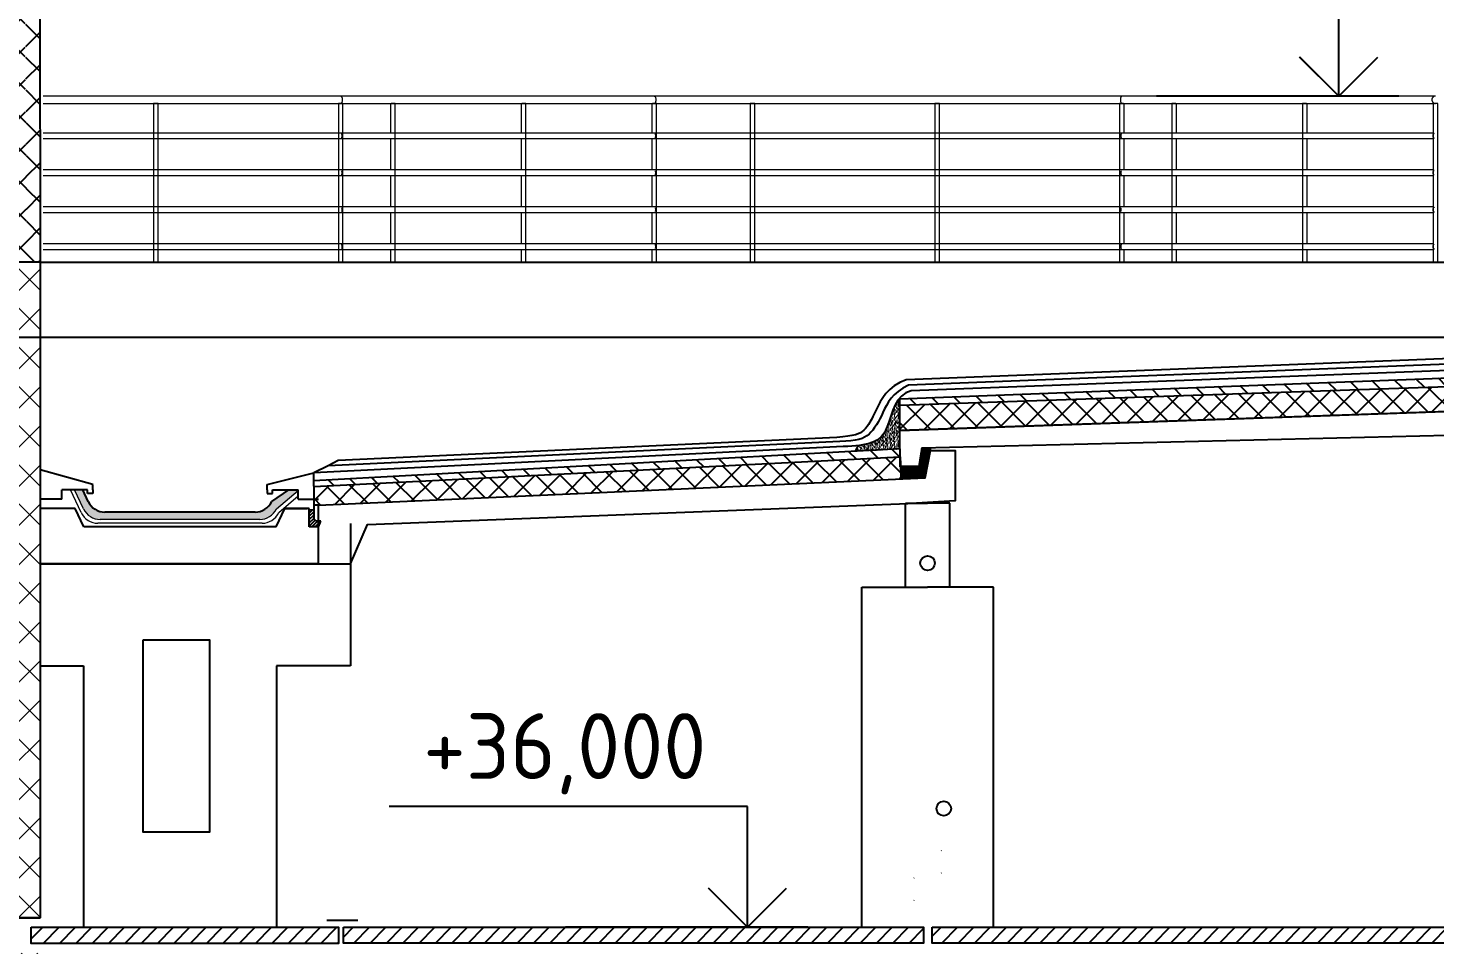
# Model space of a CAD drawing. Header units: inches. Extents: x -2431 to 214825, y 3 to 92804.
# Drawn here: x 163436 to 171049, y 47945 to 52909 of the extents above; entities that cross this region are included whole.
import ezdxf

# ---------------------------------------------------------------- set-up
doc = ezdxf.new("R2010")
doc.units = ezdxf.units.IN
doc.header["$MEASUREMENT"] = 0
for name, color, linetype, lineweight in [('A-WALL', 250, 'Continuous', 9), ('A-WALL-PATT', 250, 'Continuous', 25), ('Балясины', 7, 'Continuous', 9), ('Верхние поручни', 7, 'Continuous', 9), ('Поручни', 250, 'Continuous', 18)]:
    doc.layers.add(name, color=color, linetype=linetype, lineweight=lineweight)
doc.layers.add('Стены', color=250, linetype='Continuous')
doc.layers.add('Фундамент', color=30, linetype='Continuous')
doc.styles.add('Чертеж250', font='', dxfattribs={"height": 250})
doc.styles.get('Чертеж250').set_extended_font_data('GOST type B')
pattern_1 = [(45, (164716.28, 26690.75), (-251.447, 251.447), []), (45, (164716.28, 27071.75), (-251.447, 251.447), [])]
pattern_2 = [(135, (-169450.48, -355014.54), (-66.29126, -66.29126), []), (225, (-169450.48, -355014.54), (66.29126, -66.29126), [])]

# ---------------------------------------------------------------- blocks, each defined once
blk = doc.blocks.new('Ограждение - 25 мм-V63-Сечение 0')
at = {"layer": 'Балясины'}
for p, q in [((4052.4, 47660), (4052.4, 46800)), ((4064.9, 47660), (4052.4, 47660)), ((4077.4, 47660), (4064.9, 47660)), ((4077.4, 46800), (4077.4, 47660))]:
    blk.add_line(p, q, dxfattribs=at)
blk = doc.blocks.new('Ограждение - 25 мм-V64-Сечение 0')
at = {"layer": 'Балясины'}
for p, q in [((380.4, 47660), (380.4, 46800)), ((384, 47660), (380.4, 47660)), ((401.7, 47660), (384, 47660)), ((405.4, 47499.6), (405.4, 47660)), ((405.4, 47299.6), (405.4, 47470.4)), ((405.4, 47099.6), (405.4, 47270.4)), ((405.4, 46899.6), (405.4, 47070.4)), ((405.4, 46800), (405.4, 46870.4))]:
    blk.add_line(p, q, dxfattribs=at)
blk = doc.blocks.new('Ограждение - 25 мм-V65-Сечение 0')
at = {"layer": 'Балясины'}
for p, q in [((-2150.5, 47660), (-2150.5, 47499.5)), ((-2138, 47660), (-2146.9, 47660)), ((-2125.5, 47660), (-2138, 47660)), ((-2125.5, 46800), (-2125.5, 47660)), ((-2150.5, 47470.5), (-2150.5, 47299.5)), ((-2150.5, 47270.5), (-2150.5, 47099.5)), ((-2150.5, 47070.5), (-2150.5, 46899.5)), ((-2150.5, 46870.5), (-2150.5, 46800))]:
    blk.add_line(p, q, dxfattribs=at)
blk = doc.blocks.new('Ограждение - 25 мм-V66-Сечение 0')
at = {"layer": 'Балясины'}
for p, q in [((-3847.6, 47660), (-3847.6, 46800)), ((-3826.3, 47660), (-3847.6, 47660)), ((-3823, 47660), (-3826.3, 47660)), ((-3822.6, 46800), (-3822.6, 47660))]:
    blk.add_line(p, q, dxfattribs=at)
blk = doc.blocks.new('Ограждение - 25 мм-V70-Сечение 0')
at = {"layer": 'Балясины'}
for p, q in [((1370.3, 47660), (1370.3, 46800)), ((1374, 47660), (1370.7, 47660)), ((1391.6, 47660), (1374, 47660)), ((1395.3, 47499.6), (1395.3, 47660)), ((1395.3, 47299.6), (1395.3, 47470.4)), ((1395.3, 47099.6), (1395.3, 47270.4)), ((1395.3, 46899.6), (1395.3, 47070.4)), ((1395.3, 46800), (1395.3, 46870.4))]:
    blk.add_line(p, q, dxfattribs=at)
blk = doc.blocks.new('Ограждение - 25 мм-V71-Сечение 0')
at = {"layer": 'Балясины'}
for p, q in [((-2857.6, 47660), (-2857.6, 47499.6)), ((-2836.3, 47660), (-2854, 47660)), ((-2833.1, 47660), (-2836.3, 47660)), ((-2832.6, 46800), (-2832.6, 47660)), ((-2857.6, 47470.4), (-2857.6, 47299.6)), ((-2857.6, 47270.4), (-2857.6, 47099.6)), ((-2857.6, 47070.4), (-2857.6, 46899.6)), ((-2857.6, 46870.4), (-2857.6, 46800))]:
    blk.add_line(p, q, dxfattribs=at)
blk = doc.blocks.new('1111')
for p, q in [((0, 653.9), (-1940.4, 653.9)), ((0, 0), (0, 653.9)), ((0, 0), (-211.2, 211.2)), ((0, 0), (211.2, 211.2)), ((325.9, 0), (-985.2, 0))]:
    blk.add_line(p, q)

msp = doc.modelspace()

# ---------------------------------------------------------------- hatches: boundary and pattern name
h = msp.add_hatch()
h.set_pattern_fill('ANSI37', color=256, scale=1000)
h.set_pattern_definition([(45, (-196876.7, 8232.43), (-88.388348, 88.388348), []), (135, (-196876.7, 8232.43), (-88.388348, -88.388348), [])])
h.paths.add_polyline_path([(163416.8729, 53367.8456), (163346.77364, 53370.08318), (163354.44773, 51640.74682), (163427.44773, 51640.74682)])
h.paths.add_polyline_path([(163497.32059, 53368.96439), (163422.32139, 53368.96439), (163427.44773, 51640.74682), (163502.44773, 51640.74682)])
h = msp.add_hatch()
h.set_pattern_fill('ANSI31', color=256, scale=700, angle=90)
h.set_pattern_definition([(135, (-169450.48, -355014.536), (-61.871843, -61.871843), [])])
h.paths.add_polyline_path([(174189.19226, 51075.00249), (174359.57652, 51079.55169), (174359.57652, 51138.96439), (168152.92992, 50901.96439), (168152.92992, 50866.52168)])
h.paths.add_polyline_path([(168154.55944, 50587.98657), (168154.23938, 50631.85176), (164982.32635, 50459.97961), (164982.71288, 50426.79857)])
h = msp.add_hatch()
h.set_pattern_fill('ANSI37', color=256, scale=750, angle=90)
h.set_pattern_definition(pattern_2)
h.paths.add_polyline_path([(174155.62482, 50939.4738), (174155.62482, 50978.62527), (174189.19226, 51075.00249), (174103.06954, 51072.02798), (168152.92992, 50866.52168), (168153.51992, 50730.45499)])
h = msp.add_hatch()
h.set_pattern_fill('AR-SAND', color=256, scale=8, angle=90)
h.set_pattern_definition([(127.5, (-169450.48, -355014.536), (-15.41459015, -0.50394686), [0, -12.16, 0, -13.6, 0, -13]), (97.5, (-169450.48, -355014.536), (-22.5771685, 14.15821364), [0, -6.56, 0, -10.96, 0, -4.2]), (57.5, (-169450.48, -355024.376), (-0.04527243, 24.9131349), [0, -4, 0, -14.4, 0, -18.8]), (47.5, (-169450.48, -355024.376), (-7.0214045, 24.0490128), [0, -2, 0, -9.44, 0, -10.8])])
h.paths.add_polyline_path([(168152.92992, 50866.52168), (168152.92992, 50901.96439), (168151.09015, 50903.54321), (168142.96966, 50894.08056), (168127.7586, 50868.40762), (168115.59018, 50840.79151), (168105.60315, 50812.68776), (168096.93625, 50785.55188), (168088.72826, 50760.83939), (168080.24673, 50739.69364), (168071.27448, 50722.00931), (168061.72313, 50707.36893), (168051.5043, 50695.35502), (168040.52961, 50685.55008), (168028.71068, 50677.53666), (168015.95913, 50670.89725), (168002.18659, 50665.21439), (167987.31029, 50660.14834), (167971.2699, 50655.67039), (167954.01071, 50651.82954), (167935.47803, 50648.67484), (167925.54758, 50647.46508), (167912.28817, 50618.74148), (168154.23938, 50631.85176), (168153.51992, 50730.45499)])
h = msp.add_hatch()
h.set_pattern_fill('ANSI37', color=256, scale=10, angle=90)
h.set_pattern_definition([(135, (-169450.4801, -355014.5356), (-0.8838834765, -0.8838834765), []), (225, (-169450.4801, -355014.5356), (0.8838834765, -0.8838834765), [])])
h.paths.add_polyline_path([(168320.01992, 50621.21593), (168319.68868, 50634.9694), (168271.92395, 50633.81899), (168256.51992, 50535.71593), (168156.96285, 50534.58781), (168159.96096, 50467.97624), (168290.00956, 50473.82957)])
h = msp.add_hatch()
h.set_pattern_fill('ANSI37', color=256, scale=750, angle=90)
h.set_pattern_definition(pattern_2)
h.paths.add_polyline_path([(168159.96096, 50467.97624), (168156.96285, 50534.58781), (168154.94922, 50534.56499), (168154.55944, 50587.98657), (164982.71288, 50426.79857), (164983.56917, 50353.29123), (164983.56917, 50326.09921), (165007.75653, 50326.09921)])
h = msp.add_hatch(color=256)
h.dxf.hatch_style = 1
h.paths.add_polyline_path([(164779.58467, 50305.32416), (164897.75653, 50405.00331), (164897.75653, 50408.21593), (164846.64103, 50408.21593), (164754.29717, 50345.32416, -0.2895860179), (164663.96281, 50288.21593), (163851.55024, 50288.21593, -0.2895860179), (163761.21588, 50345.32416), (163731.35417, 50408.21593), (163687.07423, 50408.21593), (163735.92839, 50305.32416, 0.2895860179), (163826.26275, 50248.21593), (164689.25031, 50248.21593, 0.2895860179)])
h = msp.add_hatch()
h.set_pattern_fill('ANSI31', color=256, scale=100)
h.set_pattern_definition([(45, (-165799.773, -355233.284), (-8.83883476, 8.83883476), [])])
h.paths.add_polyline_path([(164983.56917, 50301.5185), (164957.75653, 50302.21593), (164957.75653, 50208.21593), (165007.75653, 50208.21593), (165020.54159, 50239.24864), (164994.06631, 50239.24864), (164983.56917, 50249.74577)])
h = msp.add_hatch()
h.set_pattern_fill('ANSI31', color=256, scale=500)
h.set_pattern_definition([(45, (-196876.695, 8232.426), (-44.194174, 44.194174), [])])
h.paths.add_polyline_path([(168281.66222, 48040.74682), (165142.41723, 48040.74682), (165142.41723, 47954.55823), (168281.66222, 47954.55823)])
h.paths.add_polyline_path([(165115.23001, 48040.74682), (163452.94287, 48040.74682), (163452.94287, 47953.28142), (165115.23001, 47953.28142)])
h.paths.add_polyline_path([(170877.44773, 48040.74682), (168328.36062, 48040.74682), (168328.36062, 47955.03982), (170877.44773, 47955.03982)])
h.paths.add_polyline_path([(174439.57652, 48040.74682), (170877.44773, 48040.74682), (170877.44773, 47955.03982), (174439.57652, 47955.03982)])
at = {"layer": 'A-WALL-PATT', "lineweight": 9}
h = msp.add_hatch(dxfattribs=at)
h.set_pattern_fill('FP_2', color=256, style=0, pattern_type=2)
h.set_pattern_definition([(45, (164716.28, 26090.75), (-106.066, 106.066), []), (135, (164716.28, 26090.75), (-106.066, -106.066), [])])
h.paths.add_polyline_path([(163500.44773, 47900.81953), (163354.44773, 47900.81953), (163354.44773, 44440.74682), (163500.44773, 44440.74682)])
h.paths.add_polyline_path([(163354.44773, 48091.09489), (163500.44773, 48091.09489), (163500.44773, 51640.74682), (163354.44773, 51640.74682)])
h = msp.add_hatch(dxfattribs=at)
h.set_pattern_fill('FP_3', color=256, style=0, pattern_type=2)
h.set_pattern_definition(pattern_1)
h.paths.add_polyline_path([(168228.33062, 45040.74682), (168230.33062, 45040.74682), (168230.33062, 48640.74682), (168228.33062, 48640.74682), (168228.33062, 47246.5192)], flags=0)
h = msp.add_hatch(dxfattribs=at)
h.set_pattern_fill('FP_3', color=256, style=0, pattern_type=2)
h.set_pattern_definition(pattern_1)
h.paths.add_polyline_path([(168376.33062, 45040.74682), (168378.33062, 45040.74682), (168378.33062, 48640.74682), (168376.33062, 48640.74682), (168376.33062, 47246.5192)], flags=0)

# ---------------------------------------------------------------- linework, layer by layer
for p, q in [((163502.44773, 51640.74682), (163500.00133, 53350.8076)), ((170528.29543, 52540.74682), (170528.29543, 53194.65357)), ((170528.29543, 52540.74682), (170528.29543, 53194.65357)), ((170528.29543, 52540.74682), (170317.05465, 52751.9876)), ((170528.29543, 52540.74682), (170739.53622, 52751.9876)), ((170854.19993, 52540.74682), (169543.12144, 52540.74682)), ((163502.44773, 51640.74682), (163354.44773, 51640.74682)), ((163500.44773, 51640.74682), (174359.57652, 51640.74682)), ((168152.92992, 50901.96439), (174359.57652, 51138.96439)), ((168152.92992, 50866.52168), (174189.19226, 51075.00249)), ((168152.92992, 50901.96439), (168151.09015, 50903.54321)), ((168152.92992, 50866.52168), (168152.92992, 50901.96439)), ((168153.51992, 50730.45499), (168152.92992, 50866.52168)), ((164982.32635, 50459.97961), (168154.23938, 50631.85176)), ((167925.54758, 50647.46508), (167912.28817, 50618.74148)), ((168320.01992, 50621.21593), (168319.68868, 50634.9694)), ((164982.71288, 50426.79857), (168154.55944, 50587.98657)), ((168154.55944, 50587.98657), (168159.96096, 50467.97624)), ((163786.36547, 50438.5914), (163500.44773, 50517.56743)), ((164729.14759, 50438.5914), (164981.85659, 50500.30592)), ((164983.56917, 50353.29123), (164981.85659, 50500.30592)), ((163617.75653, 50358.21593), (163617.75653, 50408.21593)), ((163757.11915, 50408.21593), (163617.75653, 50408.21593)), ((163761.21588, 50345.32416), (163731.35417, 50408.21593)), ((163757.11915, 50389.26333), (163757.11915, 50408.21593)), ((163786.36547, 50408.21593), (163786.36547, 50438.5914)), ((163786.36547, 50408.21593), (163786.36547, 50389.26333)), ((164729.14759, 50408.21593), (164729.14759, 50438.5914)), ((164729.14759, 50408.21593), (164729.14759, 50389.26333)), ((164754.29717, 50345.32416), (164846.64103, 50408.21593)), ((164758.3939, 50408.21593), (164897.75653, 50408.21593)), ((164758.3939, 50389.26333), (164758.3939, 50408.21593)), ((164897.75653, 50358.21593), (164897.75653, 50408.21593)), ((163617.75653, 50358.21593), (163507.75653, 50358.21593)), ((163786.36547, 50389.26333), (163757.11915, 50389.26333)), ((164729.14759, 50389.26333), (164758.3939, 50389.26333)), ((164897.75653, 50358.21593), (165007.75653, 50358.21593)), ((164983.56917, 50249.74577), (164983.56917, 50353.29123)), ((165007.75653, 50326.09921), (164983.56917, 50326.09921)), ((168183.20759, 49882.46439), (168183.20759, 50337.36905)), ((168183.20759, 50337.36905), (168303.33062, 50337.36905)), ((168423.45365, 50337.36905), (168303.33062, 50337.36905)), ((168423.45365, 49882.46439), (168423.45365, 50337.36905)), ((163690.27541, 50308.21593), (163507.75653, 50308.21593)), ((163737.75653, 50208.21593), (163690.27541, 50308.21593)), ((164663.96281, 50288.21593), (163851.55024, 50288.21593)), ((164777.75653, 50208.21593), (164825.23765, 50308.21593)), ((164957.75653, 50308.21593), (164825.23765, 50308.21593)), ((164957.75653, 50208.21593), (164957.75653, 50308.21593)), ((164957.75653, 50302.21593), (164983.56917, 50301.5185)), ((164994.06631, 50239.24864), (164983.56917, 50249.74577)), ((164777.75653, 50208.21593), (163737.75653, 50208.21593)), ((165007.75653, 50208.21593), (164957.75653, 50208.21593)), ((165020.54159, 50239.24864), (164994.06631, 50239.24864)), ((165007.75653, 50208.21593), (165020.54159, 50239.24864)), ((165007.75653, 50008.21593), (165007.75653, 50208.21593)), ((165007.75653, 50008.21593), (163507.75653, 50008.21593)), ((167947.01549, 48040.74682), (167947.01549, 49882.46439)), ((167947.01549, 49882.46439), (168303.33062, 49882.46439)), ((168659.64575, 49882.46439), (168303.33062, 49882.46439)), ((168659.64575, 48040.74682), (168659.64575, 49882.46439)), ((167329.44893, 48694.65357), (165389.07342, 48694.65357)), ((167329.44893, 48694.65357), (165389.07342, 48694.65357)), ((163502.44773, 48091.09489), (163354.44773, 48091.09489)), ((165052.44773, 48079.51352), (165220.64578, 48079.51352))]:
    msp.add_line(p, q)
at = {"lineweight": 0}
for p, q in [((163723.28465, 50285.32416), (163664.93426, 50408.21593)), ((163735.92839, 50305.32416), (163687.07423, 50408.21593)), ((164779.58467, 50305.32416), (164897.75653, 50405.00331)), ((164792.22841, 50285.32416), (164897.75653, 50375.90218)), ((164689.25031, 50248.21593), (163826.26275, 50248.21593)), ((164701.89405, 50228.21593), (163813.619, 50228.21593))]:
    msp.add_line(p, q, dxfattribs=at)
at = {"const_width": 10}
msp.add_lwpolyline([(163502.44773, 48091.79634), (163502.44773, 51640.74682), (163500.00133, 53368.386), (163341.83529, 53369.54279), (163354.44773, 50740.74682), (163354.44773, 48091.09489), (163502.44773, 48091.09489)], dxfattribs=at)
for points in [[(174359.57652, 51245.46439), (168187.67115, 51005.35708)], [(174359.57652, 51214.96439), (168200.973, 50976.42213)], [(174359.57652, 51177.46439), (168215.47102, 50944.8852)], [(168187.67115, 51005.35708), (168152.57457, 50989.67321), (168123.06977, 50971.44604), (168098.47653, 50951.28296), (168078.11466, 50929.79136), (168061.30394, 50907.57862), (168047.36416, 50885.25214), (168035.61512, 50863.41929), (168025.37659, 50842.68746), (168016.05258, 50823.55202), (168007.38385, 50806.06017), (167999.19537, 50790.14711), (167991.31211, 50775.74803), (167983.55906, 50762.7981), (167975.76116, 50751.23252), (167967.74341, 50740.98647), (167959.33076, 50731.99514), (167950.26188, 50724.18407), (167939.93016, 50717.44021), (167927.64271, 50711.64088), (167912.70661, 50706.66339), (167894.42896, 50702.38505), (167872.11684, 50698.68316), (167845.07735, 50695.43505), (167812.61757, 50692.51801)], [(168200.973, 50976.42213), (168169.41191, 50959.74012), (168143.52812, 50942.06635), (168122.51115, 50923.63181), (168105.55052, 50904.66744), (168091.83573, 50885.40422), (168080.5563, 50866.07311), (168070.90175, 50846.90506), (168062.06159, 50828.13106), (168053.34878, 50809.96293), (168044.57006, 50792.53601), (168035.65559, 50775.96651), (168026.53555, 50760.37064), (168017.14012, 50745.86462), (168007.39948, 50732.56465), (167997.2438, 50720.58695), (167986.60326, 50710.04772), (167975.31682, 50701.02082), (167962.85859, 50693.41061), (167948.6115, 50687.07912), (167931.95844, 50681.88834), (167912.28232, 50677.70029), (167888.96605, 50674.37698), (167861.39255, 50671.78043), (167828.9447, 50669.77263)], [(168215.47102, 50944.8852), (168185.96462, 50933.77486), (168162.08458, 50916.35481), (168142.96966, 50894.08056), (168127.7586, 50868.40762), (168115.59018, 50840.79151), (168105.60315, 50812.68776), (168096.93625, 50785.55188), (168088.72826, 50760.83939), (168080.24673, 50739.69364), (168071.27448, 50722.00931), (168061.72313, 50707.36893), (168051.5043, 50695.35502), (168040.52961, 50685.55008), (168028.71068, 50677.53666), (168015.95913, 50670.89725), (168002.18659, 50665.21439), (167987.31029, 50660.14834), (167971.2699, 50655.67039), (167954.01071, 50651.82954), (167935.47803, 50648.67484), (167915.61713, 50646.25532), (167894.37331, 50644.61998), (167871.69186, 50643.81787), (167847.51807, 50643.89802)], [(168154.95883, 50533.24854), (168153.51992, 50730.45499), (174155.62482, 50939.4738)], [(173962.27451, 50770.86957), (168271.92395, 50633.81899), (168256.51992, 50535.71593), (168154.94391, 50534.56493)], [(167828.9447, 50669.77263), (165060.01992, 50537.96439), (164981.85659, 50500.30592)], [(167847.51807, 50643.89802), (164981.85659, 50500.30592)], [(167812.61757, 50692.51801), (165113.01992, 50568.46439), (165060.01992, 50537.96439)], [(165007.75653, 50208.21593), (165007.75653, 50326.09921), (168290.00956, 50473.82957), (168320.01992, 50621.21593), (168452.01992, 50621.21593), (168452.01992, 50349.71593), (168243.26911, 50337.36905)], [(165180.3667, 50008.21593), (165273.01992, 50221.21593), (168243.26911, 50337.36905)]]:
    msp.add_lwpolyline(points)
for points in [[(163452.94287, 48040.74682), (165115.23001, 48040.74682), (165115.23001, 47953.28142), (163452.94287, 47953.28142)], [(165142.41723, 48040.74682), (168281.66222, 48040.74682), (168281.66222, 47954.55823), (165142.41723, 47954.55823)], [(168328.36062, 48040.74682), (174439.57652, 48040.74682), (174439.57652, 47955.03982), (168328.36062, 47955.03982)]]:
    msp.add_lwpolyline(points, close=True)
for centre in [(168303.33062, 50011.93294), (168391.1381, 48683.02062)]:
    msp.add_circle(centre, 39.51774)
for centre, start, end in [((163851.55024, 50388.21593), 205.398891117, 270), ((164663.96281, 50388.21593), 270, 334.601108883)]:
    msp.add_arc(centre, 100, start, end)
at = {"lineweight": 0}
for centre, start, end in [((163813.619, 50328.21593), 205.398891117, 270), ((163826.26275, 50348.21593), 205.398891117, 270), ((164689.25031, 50348.21593), 270, 334.601108883), ((164701.89405, 50328.21593), 270, 334.601108883)]:
    msp.add_arc(centre, 100, start, end, dxfattribs=at)
at = {"layer": 'A-WALL'}
msp.add_line((163500.44773, 51640.74682), (163500.44773, 48091.09489), dxfattribs=at)
msp.add_line((163500.44773, 51640.74682), (163500.44773, 48091.09489), dxfattribs=at)
at = {"layer": 'A-WALL', "lineweight": 25}
msp.add_line((163502.44773, 48091.09489), (163502.44773, 51640.74682), dxfattribs=at)
at = {"layer": 'Верхние поручни'}
for p, q in [((165127.44773, 52540.74682), (163517.44773, 52540.74682)), ((166824.50401, 52540.74682), (165127.44773, 52540.74682)), ((169355.39146, 52540.74682), (166824.50401, 52540.74682)), ((171052.44773, 52540.74682), (169355.39146, 52540.74682)), ((163517.44773, 52500.74682), (165127.44773, 52500.74682)), ((165127.44773, 52500.74682), (166824.50401, 52500.74682)), ((166824.50401, 52500.74682), (169355.39146, 52500.74682)), ((169355.39146, 52500.74682), (171039.94773, 52500.74682))]:
    msp.add_line(p, q, dxfattribs=at)
for points, knots in [([(165127.44773, 52540.74682), (165127.80925, 52540.74682), (165128.5323, 52540.63242), (165129.59785, 52540.12059), (165130.62746, 52539.27722), (165131.92642, 52537.73026), (165133.37291, 52535.05151), (165134.7048, 52530.86169), (165135.54061, 52525.98265), (165135.73427, 52522.49215), (165135.732, 52520.74682)], [0.5, 0.5, 0.5, 0.5, 0.54166666667, 0.58333333333, 0.625, 0.66666666667, 0.75, 0.83333333333, 0.91666666667, 1, 1, 1, 1]), ([(166824.50401, 52540.74682), (166824.8654, 52540.74682), (166825.58818, 52540.63242), (166826.65447, 52540.12059), (166827.68272, 52539.27722), (166828.98326, 52537.73026), (166830.42917, 52535.05151), (166831.76045, 52530.86169), (166832.59941, 52525.98265), (166832.78507, 52522.49215), (166832.78828, 52520.74682)], [0.5, 0.5, 0.5, 0.5, 0.54166666667, 0.58333333333, 0.625, 0.66666666667, 0.75, 0.83333333333, 0.91666666667, 1, 1, 1, 1]), ([(169355.39146, 52540.74682), (169355.02993, 52540.74682), (169354.30689, 52540.63242), (169353.24134, 52540.12059), (169352.21172, 52539.27722), (169350.91277, 52537.73026), (169349.46627, 52535.05151), (169348.13439, 52530.86169), (169347.29858, 52525.98265), (169347.10492, 52522.49215), (169347.10718, 52520.74682)], [0.5, 0.5, 0.5, 0.5, 0.54166666667, 0.58333333333, 0.625, 0.66666666667, 0.75, 0.83333333333, 0.91666666667, 1, 1, 1, 1]), ([(171052.44773, 52540.74682), (171052.01422, 52540.74682), (171051.14721, 52540.71825), (171049.83565, 52540.58988), (171048.53516, 52540.37653), (171047.26755, 52540.07913), (171046.02275, 52539.69895), (171044.78948, 52539.2376), (171043.58872, 52538.69708), (171042.44033, 52538.0797), (171041.33633, 52537.38808), (171039.90722, 52536.37094), (171038.59019, 52535.2177), (171037.40715, 52533.94315), (171036.29147, 52532.59328), (171035.07699, 52530.77542), (171033.92102, 52528.42237), (171032.78888, 52525.10991), (171032.45547, 52522.49215), (171032.44773, 52520.74682)], [0.5, 0.5, 0.5, 0.5, 0.52083333333, 0.54166666667, 0.5625, 0.58333333333, 0.60416666667, 0.625, 0.64583333333, 0.66666666667, 0.6875, 0.70833333333, 0.75, 0.77083333333, 0.79166666667, 0.83333333333, 0.875, 0.91666666667, 1, 1, 1, 1]), ([(165135.732, 52520.74682), (165135.73427, 52519.00149), (165135.54061, 52515.51098), (165134.7048, 52510.63195), (165133.37291, 52506.44213), (165131.92642, 52503.76338), (165130.62746, 52502.21642), (165129.59785, 52501.37304), (165128.5323, 52500.86121), (165127.80925, 52500.74682), (165127.44773, 52500.74682)], [0, 0, 0, 0, 0.08333333333, 0.16666666667, 0.25, 0.33333333333, 0.375, 0.41666666667, 0.45833333333, 0.5, 0.5, 0.5, 0.5]), ([(166832.78828, 52520.74682), (166832.78507, 52519.00149), (166832.59941, 52515.51098), (166831.76045, 52510.63195), (166830.42917, 52506.44213), (166828.98326, 52503.76338), (166827.68272, 52502.21642), (166826.65447, 52501.37304), (166825.58818, 52500.86121), (166824.8654, 52500.74682), (166824.50401, 52500.74682)], [0, 0, 0, 0, 0.08333333333, 0.16666666667, 0.25, 0.33333333333, 0.375, 0.41666666667, 0.45833333333, 0.5, 0.5, 0.5, 0.5]), ([(169347.10718, 52520.74682), (169347.10492, 52519.00149), (169347.29858, 52515.51098), (169348.13439, 52510.63195), (169349.46627, 52506.44213), (169350.91277, 52503.76338), (169352.21172, 52502.21642), (169353.24134, 52501.37304), (169354.30689, 52500.86121), (169355.02993, 52500.74682), (169355.39146, 52500.74682)], [0, 0, 0, 0, 0.08333333333, 0.16666666667, 0.25, 0.33333333333, 0.375, 0.41666666667, 0.45833333333, 0.5, 0.5, 0.5, 0.5]), ([(171032.44773, 52520.74682), (171032.45547, 52519.00149), (171032.78888, 52516.38373), (171033.92101, 52513.07127), (171035.077, 52510.71821), (171036.29143, 52508.90035), (171037.40723, 52507.55049), (171038.58975, 52506.27594), (171040.24003, 52504.83436), (171042.05933, 52503.61972), (171043.58838, 52502.79655), (171044.78957, 52502.25603), (171046.02272, 52501.79469), (171047.26755, 52501.4145), (171048.53516, 52501.1171), (171049.83565, 52500.90376), (171051.14721, 52500.77539), (171052.01422, 52500.74682), (171052.44773, 52500.74682)], [0, 0, 0, 0, 0.08333333333, 0.125, 0.16666666667, 0.20833333333, 0.22916666667, 0.25, 0.29166666667, 0.33333333333, 0.35416666667, 0.375, 0.39583333333, 0.41666666667, 0.4375, 0.45833333333, 0.47916666667, 0.5, 0.5, 0.5, 0.5])]:
    msp.add_open_spline(points, degree=3, knots=knots, dxfattribs=at)
at = {"layer": 'Поручни', "color": 7, "lineweight": 9}
for p, q in [((165127.44773, 52340.74682), (163517.44773, 52340.74682)), ((163517.44773, 52310.74682), (165127.44773, 52310.74682)), ((166824.50401, 52340.74682), (165127.44773, 52340.74682)), ((165127.44773, 52310.74682), (166824.50401, 52310.74682)), ((169355.39146, 52340.74682), (166824.50401, 52340.74682)), ((166824.50401, 52310.74682), (169355.39146, 52310.74682)), ((171039.94773, 52340.74682), (169355.39146, 52340.74682)), ((169355.39146, 52310.74682), (171039.94773, 52310.74682)), ((165127.44773, 52140.74682), (163517.44773, 52140.74682)), ((163517.44773, 52110.74682), (165127.44773, 52110.74682)), ((166824.50401, 52140.74682), (165127.44773, 52140.74682)), ((165127.44773, 52110.74682), (166824.50401, 52110.74682)), ((169355.39146, 52140.74682), (166824.50401, 52140.74682)), ((166824.50401, 52110.74682), (169355.39146, 52110.74682)), ((171039.94773, 52140.74682), (169355.39146, 52140.74682)), ((169355.39146, 52110.74682), (171039.94773, 52110.74682)), ((165127.44773, 51940.74682), (163517.44773, 51940.74682)), ((166824.50401, 51940.74682), (165127.44773, 51940.74682)), ((169355.39146, 51940.74682), (166824.50401, 51940.74682)), ((171039.94773, 51940.74682), (169355.39146, 51940.74682)), ((163517.44773, 51910.74682), (165127.44773, 51910.74682)), ((165127.44773, 51910.74682), (166824.50401, 51910.74682)), ((166824.50401, 51910.74682), (169355.39146, 51910.74682)), ((169355.39146, 51910.74682), (171039.94773, 51910.74682)), ((165127.44773, 51740.74682), (163517.44773, 51740.74682)), ((163517.44773, 51710.74682), (165127.44773, 51710.74682)), ((166824.50401, 51740.74682), (165127.44773, 51740.74682)), ((165127.44773, 51710.74682), (166824.50401, 51710.74682)), ((169355.39146, 51740.74682), (166824.50401, 51740.74682)), ((166824.50401, 51710.74682), (169355.39146, 51710.74682)), ((171039.94773, 51740.74682), (169355.39146, 51740.74682)), ((169355.39146, 51710.74682), (171039.94773, 51710.74682))]:
    msp.add_line(p, q, dxfattribs=at)
for points in [[(165131.84113, 52336.35342), (165132.22459, 52335.42788), (165132.89053, 52333.33297), (165133.51739, 52329.67369), (165133.66263, 52327.05581), (165133.66093, 52325.74682)], [(165133.66093, 52325.74682), (165133.66263, 52324.43782), (165133.51739, 52321.81994), (165132.89053, 52318.16067), (165132.22459, 52316.06576), (165131.84113, 52315.14022)], [(166828.8974, 52336.35342), (166829.2807, 52335.42788), (166829.94634, 52333.33297), (166830.57556, 52329.67369), (166830.7148, 52327.05581), (166830.71721, 52325.74682)], [(166830.71721, 52325.74682), (166830.7148, 52324.43782), (166830.57556, 52321.81994), (166829.94634, 52318.16067), (166829.2807, 52316.06576), (166828.8974, 52315.14022)], [(169350.99806, 52336.35342), (169350.6146, 52335.42788), (169349.94865, 52333.33297), (169349.3218, 52329.67369), (169349.17655, 52327.05581), (169349.17825, 52325.74682)], [(169349.17825, 52325.74682), (169349.17655, 52324.43782), (169349.3218, 52321.81994), (169349.94865, 52318.16067), (169350.6146, 52316.06576), (169350.99806, 52315.14022)], [(165131.84113, 52136.35342), (165132.22459, 52135.42788), (165132.89053, 52133.33297), (165133.51739, 52129.67369), (165133.66263, 52127.05581), (165133.66093, 52125.74682)], [(165133.66093, 52125.74682), (165133.66263, 52124.43782), (165133.51739, 52121.81994), (165132.89053, 52118.16067), (165132.22459, 52116.06576), (165131.84113, 52115.14022)], [(166828.8974, 52136.35342), (166829.2807, 52135.42788), (166829.94634, 52133.33297), (166830.57556, 52129.67369), (166830.7148, 52127.05581), (166830.71721, 52125.74682)], [(166830.71721, 52125.74682), (166830.7148, 52124.43782), (166830.57556, 52121.81994), (166829.94634, 52118.16067), (166829.2807, 52116.06576), (166828.8974, 52115.14022)], [(169350.99806, 52136.35342), (169350.6146, 52135.42788), (169349.94865, 52133.33297), (169349.3218, 52129.67369), (169349.17655, 52127.05581), (169349.17825, 52125.74682)], [(169349.17825, 52125.74682), (169349.17655, 52124.43782), (169349.3218, 52121.81994), (169349.94865, 52118.16067), (169350.6146, 52116.06576), (169350.99806, 52115.14022)], [(165131.84113, 51936.35342), (165132.22459, 51935.42788), (165132.89053, 51933.33297), (165133.51739, 51929.67369), (165133.66263, 51927.05581), (165133.66093, 51925.74682)], [(165133.66093, 51925.74682), (165133.66263, 51924.43782), (165133.51739, 51921.81994), (165132.89053, 51918.16067), (165132.22459, 51916.06576), (165131.84113, 51915.14022)], [(166828.8974, 51936.35342), (166829.2807, 51935.42788), (166829.94634, 51933.33297), (166830.57556, 51929.67369), (166830.7148, 51927.05581), (166830.71721, 51925.74682)], [(166830.71721, 51925.74682), (166830.7148, 51924.43782), (166830.57556, 51921.81994), (166829.94634, 51918.16067), (166829.2807, 51916.06576), (166828.8974, 51915.14022)], [(169350.99806, 51936.35342), (169350.6146, 51935.42788), (169349.94865, 51933.33297), (169349.3218, 51929.67369), (169349.17655, 51927.05581), (169349.17825, 51925.74682)], [(169349.17825, 51925.74682), (169349.17655, 51924.43782), (169349.3218, 51921.81994), (169349.94865, 51918.16067), (169350.6146, 51916.06576), (169350.99806, 51915.14022)], [(165131.84113, 51736.35342), (165132.22459, 51735.42788), (165132.89053, 51733.33297), (165133.51739, 51729.67369), (165133.66263, 51727.05581), (165133.66093, 51725.74682)], [(165133.66093, 51725.74682), (165133.66263, 51724.43782), (165133.51739, 51721.81994), (165132.89053, 51718.16067), (165132.22459, 51716.06576), (165131.84113, 51715.14022)], [(166828.8974, 51736.35342), (166829.2807, 51735.42788), (166829.94634, 51733.33297), (166830.57556, 51729.67369), (166830.7148, 51727.05581), (166830.71721, 51725.74682)], [(166830.71721, 51725.74682), (166830.7148, 51724.43782), (166830.57556, 51721.81994), (166829.94634, 51718.16067), (166829.2807, 51716.06576), (166828.8974, 51715.14022)], [(169350.99806, 51736.35342), (169350.6146, 51735.42788), (169349.94865, 51733.33297), (169349.3218, 51729.67369), (169349.17655, 51727.05581), (169349.17825, 51725.74682)], [(169349.17825, 51725.74682), (169349.17655, 51724.43782), (169349.3218, 51721.81994), (169349.94865, 51718.16067), (169350.6146, 51716.06576), (169350.99806, 51715.14022)]]:
    msp.add_open_spline(points, degree=3, dxfattribs=at)
for points, knots in [([(171044.94773, 52338.7372), (171044.66618, 52338.57357), (171044.11418, 52338.22777), (171043.04234, 52337.46491), (171042.05457, 52336.59998), (171041.1673, 52335.64407), (171040.33054, 52334.63167), (171039.41967, 52333.26827), (171038.5527, 52331.50348), (171037.70359, 52329.01913), (171037.45354, 52327.05581), (171037.44773, 52325.74682)], [0.66666666667, 0.66666666667, 0.66666666667, 0.66666666667, 0.6875, 0.70833333333, 0.75, 0.77083333333, 0.79166666667, 0.83333333333, 0.875, 0.91666666667, 1, 1, 1, 1]), ([(171037.44773, 52325.74682), (171037.45354, 52324.43782), (171037.70359, 52322.4745), (171038.55269, 52319.99015), (171039.41968, 52318.22536), (171040.3305, 52316.86197), (171041.16736, 52315.84957), (171042.05424, 52314.89366), (171043.29196, 52313.81248), (171044.38354, 52313.08369), (171044.94773, 52312.75644)], [0, 0, 0, 0, 0.08333333333, 0.125, 0.16666666667, 0.20833333333, 0.22916666667, 0.25, 0.29166666667, 0.33333333333, 0.33333333333, 0.33333333333, 0.33333333333]), ([(171044.94773, 52138.7372), (171044.66618, 52138.57357), (171044.11418, 52138.22777), (171043.04234, 52137.46491), (171042.05457, 52136.59998), (171041.1673, 52135.64407), (171040.33054, 52134.63167), (171039.41967, 52133.26827), (171038.5527, 52131.50348), (171037.70359, 52129.01913), (171037.45354, 52127.05581), (171037.44773, 52125.74682)], [0.66666666667, 0.66666666667, 0.66666666667, 0.66666666667, 0.6875, 0.70833333333, 0.75, 0.77083333333, 0.79166666667, 0.83333333333, 0.875, 0.91666666667, 1, 1, 1, 1]), ([(171037.44773, 52125.74682), (171037.45354, 52124.43782), (171037.70359, 52122.4745), (171038.55269, 52119.99015), (171039.41968, 52118.22536), (171040.3305, 52116.86197), (171041.16736, 52115.84957), (171042.05424, 52114.89366), (171043.29196, 52113.81248), (171044.38354, 52113.08369), (171044.94773, 52112.75644)], [0, 0, 0, 0, 0.08333333333, 0.125, 0.16666666667, 0.20833333333, 0.22916666667, 0.25, 0.29166666667, 0.33333333333, 0.33333333333, 0.33333333333, 0.33333333333]), ([(171044.94773, 51938.7372), (171044.66618, 51938.57357), (171044.11418, 51938.22777), (171043.04234, 51937.46491), (171042.05457, 51936.59998), (171041.1673, 51935.64407), (171040.33054, 51934.63167), (171039.41967, 51933.26827), (171038.5527, 51931.50348), (171037.70359, 51929.01913), (171037.45354, 51927.05581), (171037.44773, 51925.74682)], [0.66666666667, 0.66666666667, 0.66666666667, 0.66666666667, 0.6875, 0.70833333333, 0.75, 0.77083333333, 0.79166666667, 0.83333333333, 0.875, 0.91666666667, 1, 1, 1, 1]), ([(171037.44773, 51925.74682), (171037.45354, 51924.43782), (171037.70359, 51922.4745), (171038.55269, 51919.99015), (171039.41968, 51918.22536), (171040.3305, 51916.86197), (171041.16736, 51915.84957), (171042.05424, 51914.89366), (171043.29196, 51913.81248), (171044.38354, 51913.08369), (171044.94773, 51912.75644)], [0, 0, 0, 0, 0.08333333333, 0.125, 0.16666666667, 0.20833333333, 0.22916666667, 0.25, 0.29166666667, 0.33333333333, 0.33333333333, 0.33333333333, 0.33333333333]), ([(171044.94773, 51738.7372), (171044.66618, 51738.57357), (171044.11418, 51738.22777), (171043.04234, 51737.46491), (171042.05457, 51736.59998), (171041.1673, 51735.64407), (171040.33054, 51734.63167), (171039.41967, 51733.26827), (171038.5527, 51731.50348), (171037.70359, 51729.01913), (171037.45354, 51727.05581), (171037.44773, 51725.74682)], [0.66666666667, 0.66666666667, 0.66666666667, 0.66666666667, 0.6875, 0.70833333333, 0.75, 0.77083333333, 0.79166666667, 0.83333333333, 0.875, 0.91666666667, 1, 1, 1, 1]), ([(171037.44773, 51725.74682), (171037.45354, 51724.43782), (171037.70359, 51722.4745), (171038.55269, 51719.99015), (171039.41968, 51718.22536), (171040.3305, 51716.86197), (171041.16736, 51715.84957), (171042.05424, 51714.89366), (171043.29196, 51713.81248), (171044.38354, 51713.08369), (171044.94773, 51712.75644)], [0, 0, 0, 0, 0.08333333333, 0.125, 0.16666666667, 0.20833333333, 0.22916666667, 0.25, 0.29166666667, 0.33333333333, 0.33333333333, 0.33333333333, 0.33333333333])]:
    msp.add_open_spline(points, degree=3, knots=knots, dxfattribs=at)
at = {"layer": 'Стены'}
for p, q in [((174155.62482, 50939.4738), (168153.51992, 50730.45499)), ((164825.23765, 50308.21593), (164945.22656, 50308.21593)), ((165180.3667, 50226.96439), (165180.3667, 49455.74682)), ((163507.75653, 50008.21593), (165180.3667, 50008.21593)), ((163507.75653, 49455.74682), (163735.14636, 49455.74682)), ((163735.14636, 49455.74682), (163735.14636, 48040.74682)), ((165180.3667, 49455.74682), (164780.3667, 49455.74682)), ((164780.3667, 49455.74682), (164780.3667, 48040.74682))]:
    msp.add_line(p, q, dxfattribs=at)
msp.add_lwpolyline([(164058.71512, 49596.86465), (164417.48581, 49596.86465), (164417.48581, 48554.86317), (164058.71512, 48554.86317)], close=True, dxfattribs=at)
at = {"layer": 'Фундамент'}
msp.add_line((108840.58819, 51235.28092), (178978.61062, 51235.28092), dxfattribs=at)

# ---------------------------------------------------------------- block references
for name, p in [('1111', (170528.29543, 52540.74682)), ('Ограждение - 25 мм-V63-Сечение 0', (160062.53742, 4840.74682)), ('Ограждение - 25 мм-V66-Сечение 0', (168962.53742, 4840.74682)), ('Ограждение - 25 мм-V71-Сечение 0', (168255.43064, 4840.74682)), ('Ограждение - 25 мм-V71-Сечение 0', (168962.53742, 4840.74682)), ('Ограждение - 25 мм-V65-Сечение 0', (168962.53742, 4840.74682)), ('Ограждение - 25 мм-V63-Сечение 0', (163290.48115, 4840.74682)), ('Ограждение - 25 мм-V63-Сечение 0', (164290.48115, 4840.74682)), ('Ограждение - 25 мм-V64-Сечение 0', (168962.53742, 4840.74682)), ('Ограждение - 25 мм-V70-Сечение 0', (168255.43064, 4840.74682)), ('Ограждение - 25 мм-V70-Сечение 0', (168962.53742, 4840.74682)), ('Ограждение - 25 мм-V63-Сечение 0', (166987.53742, 4840.74682)), ('1111', (167329.44893, 48040.74682))]:
    msp.add_blockref(name, p)

# ---------------------------------------------------------------- texts
at = {"style": 'Чертеж250'}
msp.add_text('+36,000', height=356.591914, dxfattribs=at).set_placement((165573.73267, 48843.10917))

doc.saveas('drawing.dxf')
